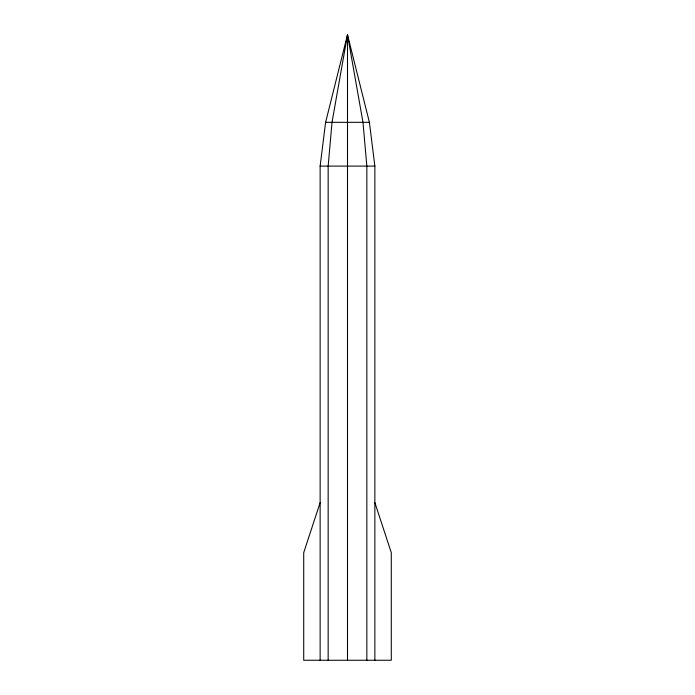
<?xml version="1.0" encoding="UTF-8"?>
<svg xmlns="http://www.w3.org/2000/svg" width="695" height="695" viewBox="0 0 695 695"><rect width="100%" height="100%" fill="white"/><g stroke="black" fill="none" stroke-linecap="round" stroke-linejoin="round"><path stroke-width="1.04" d="M320.134 660.25L320.134 166.105L325.608 122.32L347.5 34.75L369.392 122.32L374.866 166.105L374.866 660.25M366.847 660.25L366.847 166.105L362.981 122.32L347.5 34.75L332.019 122.32L328.153 166.105L328.153 660.25M320.134 502.624L303.715 552.664L303.715 660.25L391.285 660.25L391.285 552.664L374.866 502.624M325.608 122.32L369.392 122.32M320.134 166.105L374.866 166.105M347.5 34.75L347.5 660.25"/></g></svg>
